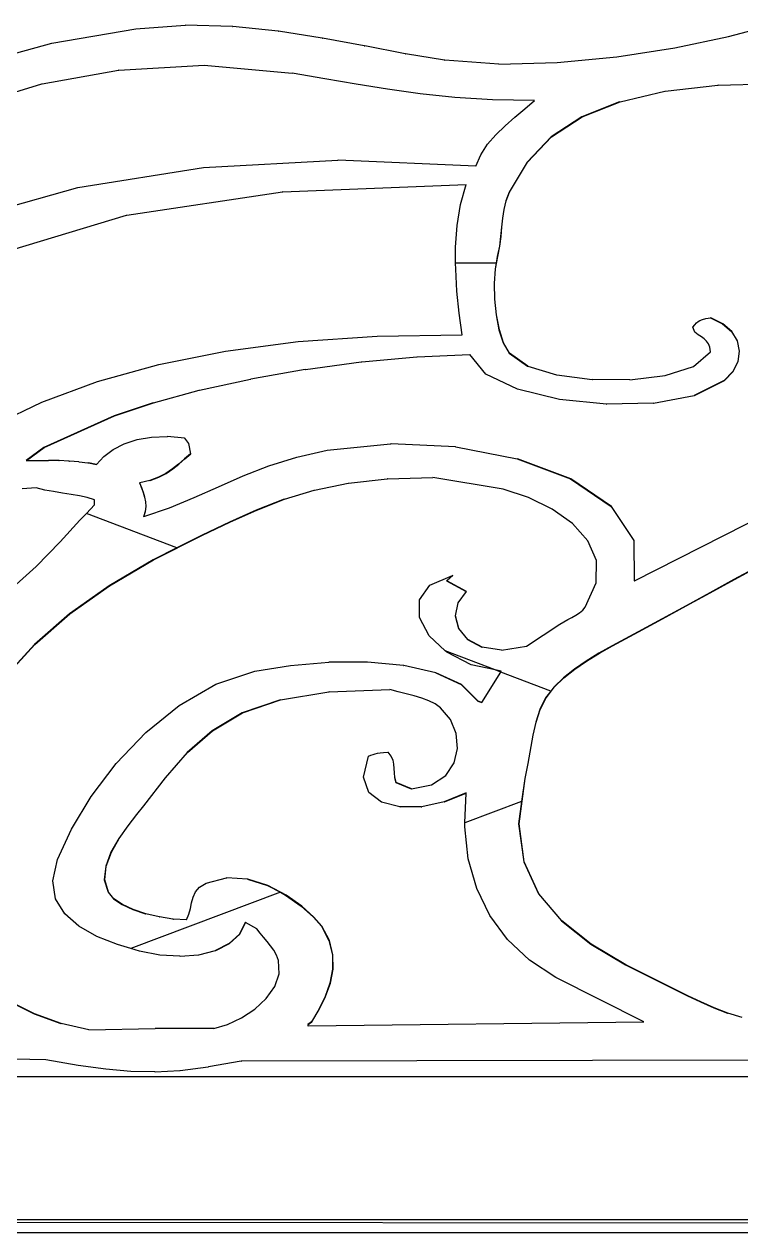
# Model space of a CAD drawing. Header units: inches. Extents: x 3672 to 10975, y -27382 to -746.
# Drawn here: x 4190.54 to 4199.63, y -26774.52 to -26759.2 of the extents above; entities that cross this region are included whole.
import ezdxf

# ---------------------------------------------------------------- set-up
doc = ezdxf.new("R2010")
doc.units = ezdxf.units.IN
doc.header["$LTSCALE"] = 17
doc.header["$MEASUREMENT"] = 0
doc.layers.add('25 BOT BAR', color=12, linetype='Continuous', lineweight=25)

# ---------------------------------------------------------------- blocks, each defined once
blk = doc.blocks.new('A$C99292ed1')
for p, q in [((127.464, 18.958), (128.056, 19.155)), ((118.881, 18.856), (119.944, 19.084)), ((119.944, 19.084), (120.571, 19.138)), ((120.571, 19.138), (120.574, 19.138)), ((120.575, 19.138), (120.574, 19.138)), ((121.173, 19.119), (120.575, 19.138)), ((121.173, 19.119), (121.177, 19.119)), ((121.751, 19.045), (121.177, 19.119)), ((121.751, 19.045), (121.756, 19.045)), ((122.308, 18.935), (121.756, 19.045)), ((117.933, 18.529), (118.881, 18.856)), ((122.308, 18.935), (122.312, 18.935)), ((122.844, 18.81), (122.312, 18.935)), ((126.783, 18.78), (127.464, 18.958)), ((122.844, 18.81), (122.849, 18.81)), ((123.362, 18.687), (122.849, 18.81)), ((126.048, 18.638), (126.783, 18.78)), ((123.362, 18.687), (123.366, 18.687)), ((123.862, 18.587), (123.366, 18.687)), ((123.862, 18.587), (123.867, 18.587)), ((124.552, 18.524), (123.867, 18.587)), ((124.552, 18.524), (125.292, 18.547)), ((125.292, 18.547), (126.048, 18.638)), ((118.76, 18.209), (119.726, 18.427)), ((119.731, 18.427), (119.726, 18.427)), ((119.731, 18.427), (120.812, 18.504)), ((120.812, 18.504), (121.928, 18.379)), ((122.342, 18.291), (121.928, 18.379)), ((122.741, 18.204), (122.342, 18.291)), ((117.887, 17.881), (118.755, 18.209)), ((118.755, 18.209), (118.76, 18.209)), ((123.14, 18.123), (122.741, 18.204)), ((123.552, 18.052), (123.14, 18.123)), ((126.087, 17.927), (126.655, 18.094)), ((126.655, 18.094), (126.66, 18.094)), ((126.66, 18.094), (127.326, 18.188)), ((127.331, 18.188), (127.326, 18.188)), ((127.331, 18.188), (128.102, 18.213)), ((123.991, 17.996), (123.552, 18.052)), ((124.47, 17.958), (123.991, 17.996)), ((125.002, 17.944), (124.47, 17.958)), ((124.881, 17.812), (125.002, 17.944)), ((124.755, 17.68), (124.881, 17.812)), ((126.082, 17.927), (125.604, 17.686)), ((125.609, 17.686), (126.087, 17.927)), ((126.082, 17.927), (126.087, 17.927)), ((124.63, 17.545), (124.755, 17.68)), ((125.604, 17.686), (125.214, 17.368)), ((125.219, 17.368), (125.609, 17.686)), ((125.604, 17.686), (125.609, 17.686)), ((124.512, 17.403), (124.63, 17.545)), ((124.408, 17.252), (124.512, 17.403)), ((125.214, 17.368), (124.908, 16.971)), ((124.913, 16.971), (125.219, 17.368)), ((125.214, 17.368), (125.219, 17.368)), ((124.321, 17.087), (124.408, 17.252)), ((124.259, 16.907), (124.321, 17.087)), ((119.209, 16.566), (120.804, 16.884)), ((120.804, 16.884), (122.507, 17.003)), ((122.507, 17.003), (122.51, 17.003)), ((122.512, 17.003), (122.51, 17.003)), ((124.259, 16.907), (122.512, 17.003)), ((124.908, 16.971), (124.68, 16.492)), ((124.685, 16.492), (124.913, 16.971)), ((124.908, 16.971), (124.913, 16.971)), ((117.778, 16.064), (119.209, 16.566)), ((121.811, 16.496), (124.134, 16.616)), ((124.064, 16.297), (124.134, 16.616)), ((119.833, 16.127), (121.806, 16.496)), ((121.811, 16.496), (121.806, 16.496)), ((124.68, 16.492), (124.639, 16.355)), ((124.643, 16.355), (124.685, 16.492)), ((124.68, 16.492), (124.685, 16.492)), ((124.021, 15.964), (124.064, 16.297)), ((124.639, 16.355), (124.612, 16.217)), ((124.617, 16.217), (124.643, 16.355)), ((124.639, 16.355), (124.643, 16.355)), ((118.184, 15.511), (119.828, 16.127)), ((119.828, 16.127), (119.833, 16.127)), ((124.612, 16.217), (124.595, 16.079)), ((124.6, 16.079), (124.617, 16.217)), ((124.612, 16.217), (124.617, 16.217)), ((124.002, 15.622), (124.021, 15.964)), ((124.584, 15.937), (124.573, 15.791)), ((124.578, 15.791), (124.589, 15.937)), ((124.595, 16.079), (124.584, 15.937)), ((124.584, 15.937), (124.589, 15.937)), ((124.589, 15.937), (124.6, 16.079)), ((124.595, 16.079), (124.6, 16.079)), ((124.573, 15.791), (124.557, 15.638)), ((124.562, 15.638), (124.578, 15.791)), ((124.573, 15.791), (124.578, 15.791)), ((124.557, 15.638), (124.531, 15.476)), ((124.536, 15.476), (124.562, 15.638)), ((124.557, 15.638), (124.562, 15.638)), ((124.002, 15.37), (124.002, 15.622)), ((124.517, 15.37), (124.002, 15.37)), ((124.003, 15.273), (124.002, 15.37)), ((124.517, 15.37), (124.505, 15.279)), ((124.509, 15.279), (124.536, 15.476)), ((124.531, 15.476), (124.517, 15.37)), ((124.531, 15.476), (124.536, 15.476)), ((124.019, 14.923), (124.003, 15.273)), ((124.505, 15.279), (124.492, 15.048)), ((124.497, 15.048), (124.509, 15.279)), ((124.505, 15.279), (124.509, 15.279)), ((124.492, 15.048), (124.497, 15.048)), ((124.492, 15.048), (124.496, 14.8)), ((124.501, 14.8), (124.497, 15.048)), ((124.048, 14.574), (124.019, 14.923)), ((124.496, 14.8), (124.501, 14.8)), ((124.496, 14.8), (124.515, 14.549)), ((124.52, 14.549), (124.501, 14.8)), ((124.085, 14.232), (124.048, 14.574)), ((124.515, 14.549), (124.52, 14.549)), ((124.515, 14.549), (124.552, 14.312)), ((124.557, 14.312), (124.52, 14.549)), ((127.038, 14.392), (127.059, 14.421)), ((127.059, 14.421), (127.079, 14.444)), ((127.079, 14.444), (127.101, 14.462)), ((127.101, 14.462), (127.132, 14.477)), ((127.132, 14.477), (127.175, 14.49)), ((127.175, 14.49), (127.234, 14.501)), ((127.234, 14.501), (127.235, 14.501)), ((127.239, 14.501), (127.235, 14.501)), ((127.235, 14.501), (127.388, 14.409)), ((127.393, 14.409), (127.239, 14.501)), ((127.388, 14.409), (127.501, 14.285)), ((127.388, 14.409), (127.393, 14.409)), ((127.506, 14.285), (127.393, 14.409)), ((124.552, 14.312), (124.557, 14.312)), ((124.552, 14.312), (124.607, 14.105)), ((124.611, 14.105), (124.557, 14.312)), ((127.011, 14.356), (127.038, 14.392)), ((127.036, 14.273), (127.011, 14.356)), ((127.08, 14.234), (127.036, 14.273)), ((127.501, 14.285), (127.571, 14.137)), ((127.501, 14.285), (127.506, 14.285)), ((127.576, 14.137), (127.506, 14.285)), ((121.085, 13.974), (122.007, 14.124)), ((122.007, 14.124), (123.006, 14.211)), ((123.006, 14.211), (124.085, 14.232)), ((124.607, 14.105), (124.611, 14.105)), ((124.607, 14.105), (124.68, 13.941)), ((124.685, 13.941), (124.611, 14.105)), ((127.12, 14.2), (127.08, 14.234)), ((127.155, 14.169), (127.12, 14.2)), ((127.185, 14.134), (127.155, 14.169)), ((127.208, 14.091), (127.185, 14.134)), ((127.571, 14.137), (127.576, 14.137)), ((127.571, 14.137), (127.597, 13.976)), ((127.602, 13.976), (127.576, 14.137)), ((120.237, 13.763), (121.085, 13.974)), ((127.02, 13.733), (127.234, 13.962)), ((127.225, 14.035), (127.208, 14.091)), ((127.234, 13.962), (127.225, 14.035)), ((127.597, 13.976), (127.58, 13.811)), ((127.584, 13.811), (127.602, 13.976)), ((127.597, 13.976), (127.602, 13.976)), ((122.1, 13.683), (122.806, 13.803)), ((122.806, 13.803), (122.811, 13.803)), ((122.811, 13.803), (123.511, 13.884)), ((123.511, 13.884), (123.516, 13.884)), ((123.516, 13.884), (124.184, 13.921)), ((124.386, 13.61), (124.184, 13.921)), ((124.68, 13.941), (124.912, 13.738)), ((124.68, 13.941), (124.685, 13.941)), ((124.916, 13.738), (124.685, 13.941)), ((127.58, 13.811), (127.517, 13.651)), ((127.521, 13.651), (127.584, 13.811)), ((127.58, 13.811), (127.584, 13.811)), ((119.461, 13.492), (120.237, 13.763)), ((122.095, 13.683), (121.406, 13.531)), ((122.095, 13.683), (122.1, 13.683)), ((124.912, 13.738), (124.916, 13.738)), ((124.916, 13.738), (125.282, 13.597)), ((126.66, 13.587), (127.02, 13.733)), ((127.517, 13.651), (127.408, 13.506)), ((127.413, 13.506), (127.521, 13.651)), ((127.517, 13.651), (127.521, 13.651)), ((118.752, 13.164), (119.461, 13.492)), ((120.754, 13.354), (121.401, 13.531)), ((121.401, 13.531), (121.406, 13.531)), ((124.787, 13.37), (124.386, 13.61)), ((125.282, 13.597), (125.287, 13.597)), ((125.287, 13.597), (125.735, 13.522)), ((125.735, 13.522), (125.74, 13.522)), ((126.213, 13.517), (125.74, 13.522)), ((126.213, 13.517), (126.66, 13.587)), ((127.408, 13.506), (127.028, 13.272)), ((127.032, 13.272), (127.413, 13.506)), ((127.408, 13.506), (127.413, 13.506)), ((120.169, 13.157), (120.75, 13.354)), ((120.75, 13.354), (120.754, 13.354)), ((125.32, 13.208), (124.787, 13.37)), ((125.916, 13.132), (125.32, 13.208)), ((126.513, 13.15), (127.028, 13.272)), ((127.028, 13.272), (127.032, 13.272)), ((118.109, 12.78), (118.752, 13.164)), ((120.165, 13.157), (119.671, 12.946)), ((119.676, 12.946), (120.169, 13.157)), ((120.165, 13.157), (120.169, 13.157)), ((125.916, 13.132), (125.921, 13.132)), ((126.508, 13.15), (125.921, 13.132)), ((126.508, 13.15), (126.513, 13.15)), ((119.671, 12.946), (118.778, 12.448)), ((118.783, 12.448), (119.676, 12.946)), ((119.671, 12.946), (119.676, 12.946)), ((119.799, 12.504), (119.961, 12.571)), ((119.961, 12.571), (120.143, 12.612)), ((120.143, 12.612), (120.344, 12.62)), ((120.344, 12.62), (120.346, 12.62)), ((120.349, 12.62), (120.346, 12.62)), ((120.564, 12.593), (120.349, 12.62)), ((120.564, 12.593), (120.569, 12.593)), ((120.564, 12.593), (120.613, 12.51)), ((120.618, 12.51), (120.569, 12.593)), ((118.778, 12.448), (118.555, 12.241)), ((118.56, 12.241), (118.783, 12.448)), ((118.778, 12.448), (118.783, 12.448)), ((119.541, 12.303), (119.658, 12.413)), ((119.658, 12.413), (119.799, 12.504)), ((120.613, 12.51), (120.618, 12.51)), ((120.613, 12.51), (120.638, 12.344)), ((120.643, 12.344), (120.618, 12.51)), ((122.374, 12.407), (123.178, 12.506)), ((123.178, 12.506), (123.181, 12.506)), ((123.183, 12.506), (123.181, 12.506)), ((124.001, 12.456), (123.183, 12.506)), ((124.001, 12.456), (124.006, 12.456)), ((124.006, 12.456), (124.781, 12.266)), ((119.449, 12.179), (119.541, 12.303)), ((120.562, 12.265), (120.487, 12.185)), ((120.492, 12.185), (120.567, 12.265)), ((120.638, 12.344), (120.562, 12.265)), ((120.562, 12.265), (120.567, 12.265)), ((120.567, 12.265), (120.643, 12.344)), ((120.638, 12.344), (120.643, 12.344)), ((121.635, 12.155), (121.987, 12.295)), ((121.987, 12.295), (122.374, 12.407)), ((124.781, 12.266), (125.459, 11.948)), ((124.781, 12.266), (124.786, 12.266)), ((125.464, 11.948), (124.786, 12.266)), ((118.555, 12.241), (118.56, 12.241)), ((118.56, 12.241), (118.696, 12.241)), ((118.696, 12.241), (118.698, 12.241)), ((118.7, 12.241), (118.698, 12.241)), ((118.7, 12.241), (118.834, 12.241)), ((118.834, 12.241), (118.838, 12.241)), ((118.968, 12.238), (118.838, 12.241)), ((118.968, 12.238), (118.973, 12.238)), ((119.098, 12.231), (118.973, 12.238)), ((119.098, 12.231), (119.103, 12.231)), ((119.222, 12.219), (119.103, 12.231)), ((119.222, 12.219), (119.227, 12.219)), ((119.227, 12.219), (119.339, 12.202)), ((119.339, 12.202), (119.344, 12.202)), ((119.449, 12.179), (119.344, 12.202)), ((119.344, 12.202), (119.448, 12.179)), ((119.448, 12.179), (119.449, 12.179)), ((120.41, 12.108), (120.326, 12.036)), ((120.331, 12.036), (120.415, 12.108)), ((120.487, 12.185), (120.41, 12.108)), ((120.41, 12.108), (120.415, 12.108)), ((120.415, 12.108), (120.492, 12.185)), ((120.487, 12.185), (120.492, 12.185)), ((121.307, 11.995), (121.635, 12.155)), ((120.232, 11.974), (120.122, 11.923)), ((120.127, 11.923), (120.236, 11.974)), ((120.326, 12.036), (120.232, 11.974)), ((120.232, 11.974), (120.236, 11.974)), ((120.236, 11.974), (120.331, 12.036)), ((120.326, 12.036), (120.331, 12.036)), ((120.994, 11.824), (121.307, 11.995)), ((123.138, 11.948), (123.714, 11.971)), ((124.606, 11.784), (123.714, 11.971)), ((118.68, 11.805), (118.504, 11.793)), ((118.79, 11.773), (118.68, 11.805)), ((119.993, 11.888), (119.998, 11.888)), ((119.993, 11.888), (120.016, 11.811)), ((120.122, 11.923), (119.998, 11.888)), ((120.02, 11.811), (119.998, 11.888)), ((120.016, 11.811), (120.02, 11.811)), ((120.016, 11.811), (120.038, 11.736)), ((120.043, 11.736), (120.02, 11.811)), ((120.122, 11.923), (120.127, 11.923)), ((120.685, 11.654), (120.994, 11.824)), ((122.213, 11.769), (122.638, 11.879)), ((122.638, 11.879), (122.643, 11.879)), ((122.643, 11.879), (123.134, 11.948)), ((123.138, 11.948), (123.134, 11.948)), ((125.459, 11.948), (125.464, 11.948)), ((125.459, 11.948), (125.973, 11.513)), ((125.978, 11.513), (125.464, 11.948)), ((118.903, 11.747), (118.79, 11.773)), ((119.015, 11.725), (118.903, 11.747)), ((119.124, 11.704), (119.015, 11.725)), ((119.23, 11.682), (119.124, 11.704)), ((119.33, 11.654), (119.23, 11.682)), ((119.423, 11.619), (119.33, 11.654)), ((120.038, 11.736), (120.043, 11.736)), ((120.038, 11.736), (120.057, 11.662)), ((120.062, 11.662), (120.043, 11.736)), ((120.057, 11.662), (120.07, 11.587)), ((120.057, 11.662), (120.062, 11.662)), ((120.074, 11.587), (120.062, 11.662)), ((120.372, 11.492), (120.685, 11.654)), ((121.831, 11.626), (122.208, 11.769)), ((122.208, 11.769), (122.213, 11.769)), ((124.926, 11.652), (124.606, 11.784)), ((125.227, 11.469), (124.926, 11.652)), ((119.32, 11.403), (119.423, 11.536)), ((119.423, 11.536), (119.423, 11.619)), ((120.074, 11.511), (120.066, 11.432)), ((120.07, 11.587), (120.074, 11.511)), ((120.07, 11.587), (120.074, 11.587)), ((120.07, 11.432), (120.078, 11.511)), ((120.078, 11.511), (120.074, 11.587)), ((120.074, 11.511), (120.078, 11.511)), ((121.826, 11.626), (121.474, 11.456)), ((121.479, 11.456), (121.831, 11.626)), ((121.826, 11.626), (121.831, 11.626)), ((125.973, 11.513), (126.263, 10.971)), ((125.973, 11.513), (125.978, 11.513)), ((126.267, 10.971), (125.978, 11.513)), ((126.272, 10.336), (128.226, 11.577)), ((119.237, 11.296), (119.32, 11.403)), ((120.465, 10.855), (119.32, 11.403)), ((120.066, 11.432), (120.043, 11.349)), ((120.043, 11.349), (120.048, 11.351)), ((120.048, 11.351), (120.372, 11.492)), ((120.048, 11.351), (120.07, 11.432)), ((120.066, 11.432), (120.07, 11.432)), ((121.474, 11.456), (121.134, 11.264)), ((121.138, 11.264), (121.479, 11.456)), ((121.474, 11.456), (121.479, 11.456)), ((125.486, 11.24), (125.227, 11.469)), ((118.986, 10.952), (119.237, 11.296)), ((121.134, 11.264), (120.787, 11.059)), ((120.792, 11.059), (121.138, 11.264)), ((121.134, 11.264), (121.138, 11.264)), ((125.681, 10.967), (125.486, 11.24)), ((120.172, 10.666), (120.792, 11.059)), ((120.787, 11.059), (120.465, 10.855)), ((120.787, 11.059), (120.792, 11.059)), ((118.683, 10.561), (118.986, 10.952)), ((125.788, 10.654), (125.681, 10.967)), ((126.263, 10.971), (126.267, 10.333)), ((126.263, 10.971), (126.267, 10.971)), ((126.272, 10.336), (126.267, 10.971)), ((120.465, 10.855), (120.167, 10.666)), ((120.167, 10.666), (119.607, 10.254)), ((119.612, 10.254), (120.172, 10.666)), ((120.167, 10.666), (120.172, 10.666)), ((125.784, 10.303), (125.788, 10.654)), ((118.342, 10.182), (118.683, 10.561)), ((127.84, 10.56), (127.532, 10.354)), ((127.537, 10.354), (127.845, 10.56)), ((123.677, 10.265), (123.961, 10.416)), ((123.957, 10.411), (123.887, 10.333)), ((123.887, 10.333), (123.891, 10.333)), ((123.887, 10.333), (124.135, 10.167)), ((123.891, 10.333), (123.966, 10.416)), ((124.139, 10.167), (123.891, 10.333)), ((123.966, 10.416), (123.957, 10.411)), ((123.961, 10.416), (123.957, 10.411)), ((123.961, 10.416), (123.966, 10.416)), ((125.647, 9.918), (125.784, 10.303)), ((126.267, 10.333), (126.272, 10.336)), ((127.532, 10.354), (127.227, 10.146)), ((127.232, 10.146), (127.537, 10.354)), ((127.532, 10.354), (127.537, 10.354)), ((119.607, 10.254), (119.106, 9.811)), ((119.111, 9.811), (119.612, 10.254)), ((119.607, 10.254), (119.612, 10.254)), ((123.544, 10.032), (123.677, 10.265)), ((124.135, 10.167), (124.028, 9.986)), ((124.033, 9.986), (124.139, 10.167)), ((124.135, 10.167), (124.139, 10.167)), ((127.227, 10.146), (126.924, 9.937)), ((126.928, 9.937), (127.232, 10.146)), ((127.227, 10.146), (127.232, 10.146)), ((123.546, 9.753), (123.544, 10.032)), ((124.028, 9.986), (123.997, 9.781)), ((124.001, 9.781), (124.033, 9.986)), ((124.028, 9.986), (124.033, 9.986)), ((119.106, 9.811), (118.661, 9.326)), ((118.666, 9.326), (119.111, 9.811)), ((119.106, 9.811), (119.111, 9.811)), ((125.527, 9.788), (125.574, 9.826)), ((125.574, 9.826), (125.615, 9.869)), ((125.615, 9.869), (125.647, 9.918)), ((126.924, 9.937), (126.621, 9.729)), ((126.625, 9.729), (126.928, 9.937)), ((126.924, 9.937), (126.928, 9.937)), ((123.667, 9.464), (123.546, 9.753)), ((123.997, 9.781), (124.001, 9.781)), ((123.997, 9.781), (124.038, 9.579)), ((124.043, 9.579), (124.001, 9.781)), ((125.325, 9.648), (125.373, 9.685)), ((125.373, 9.685), (125.424, 9.719)), ((125.424, 9.719), (125.476, 9.753)), ((125.476, 9.753), (125.527, 9.788)), ((126.621, 9.729), (126.317, 9.524)), ((126.321, 9.524), (126.625, 9.729)), ((126.621, 9.729), (126.625, 9.729)), ((124.038, 9.579), (124.151, 9.404)), ((124.038, 9.579), (124.043, 9.579)), ((124.155, 9.404), (124.043, 9.579)), ((124.903, 9.296), (125.325, 9.648)), ((126.317, 9.524), (126.153, 9.415)), ((126.158, 9.415), (126.321, 9.524)), ((126.317, 9.524), (126.321, 9.524)), ((123.871, 9.225), (123.667, 9.464)), ((124.151, 9.404), (124.155, 9.404)), ((124.151, 9.404), (124.333, 9.281)), ((124.338, 9.281), (124.155, 9.404)), ((126.153, 9.415), (125.986, 9.303)), ((125.991, 9.303), (126.158, 9.415)), ((126.153, 9.415), (126.158, 9.415)), ((118.661, 9.326), (118.269, 8.788)), ((118.274, 8.788), (118.666, 9.326)), ((118.661, 9.326), (118.666, 9.326)), ((123.89, 9.202), (123.871, 9.225)), ((124.503, 8.922), (123.871, 9.225)), ((124.2, 9.002), (123.89, 9.202)), ((124.333, 9.281), (124.338, 9.281)), ((124.585, 9.237), (124.338, 9.281)), ((124.585, 9.237), (124.903, 9.296)), ((125.986, 9.303), (125.82, 9.185)), ((125.825, 9.185), (125.991, 9.303)), ((125.986, 9.303), (125.991, 9.303)), ((121.909, 8.994), (122.393, 9.044)), ((122.885, 9.046), (122.393, 9.044)), ((123.342, 8.992), (122.885, 9.046)), ((125.659, 9.063), (125.508, 8.933)), ((125.512, 8.933), (125.664, 9.063)), ((125.82, 9.185), (125.659, 9.063)), ((125.659, 9.063), (125.664, 9.063)), ((125.664, 9.063), (125.825, 9.185)), ((125.82, 9.185), (125.825, 9.185)), ((120.96, 8.695), (121.456, 8.902)), ((121.456, 8.902), (121.909, 8.994)), ((123.342, 8.992), (123.347, 8.992)), ((123.749, 8.875), (123.347, 8.992)), ((124.503, 8.922), (124.2, 9.002)), ((124.334, 8.406), (124.574, 8.888)), ((124.581, 8.902), (124.503, 8.922)), ((124.574, 8.888), (124.503, 8.922)), ((124.574, 8.888), (124.581, 8.902)), ((125.209, 8.585), (124.574, 8.888)), ((125.508, 8.933), (125.37, 8.797)), ((125.375, 8.797), (125.512, 8.933)), ((125.508, 8.933), (125.512, 8.933)), ((123.749, 8.875), (123.753, 8.875)), ((123.749, 8.875), (124.072, 8.689)), ((124.077, 8.689), (123.753, 8.875)), ((125.37, 8.797), (125.25, 8.653)), ((125.255, 8.653), (125.375, 8.797)), ((125.37, 8.797), (125.375, 8.797)), ((120.496, 8.36), (120.96, 8.695)), ((122.397, 8.575), (123.168, 8.611)), ((123.272, 8.576), (123.168, 8.611)), ((124.072, 8.689), (124.077, 8.689)), ((124.072, 8.689), (124.283, 8.425)), ((124.288, 8.425), (124.077, 8.689)), ((125.209, 8.585), (125.144, 8.478)), ((125.149, 8.478), (125.255, 8.653)), ((125.25, 8.653), (125.209, 8.585)), ((125.25, 8.653), (125.255, 8.653)), ((121.779, 8.449), (121.296, 8.24)), ((121.301, 8.24), (121.783, 8.449)), ((121.779, 8.449), (121.783, 8.449)), ((121.783, 8.449), (122.392, 8.575)), ((122.397, 8.575), (122.392, 8.575)), ((123.376, 8.543), (123.272, 8.576)), ((123.476, 8.511), (123.376, 8.543)), ((123.572, 8.475), (123.476, 8.511)), ((123.661, 8.434), (123.572, 8.475)), ((123.741, 8.384), (123.661, 8.434)), ((125.144, 8.478), (125.069, 8.292)), ((125.074, 8.292), (125.149, 8.478)), ((125.144, 8.478), (125.149, 8.478)), ((120.073, 7.931), (120.496, 8.36)), ((123.812, 8.321), (123.741, 8.384)), ((123.935, 8.138), (123.812, 8.321)), ((124.283, 8.425), (124.288, 8.425)), ((124.283, 8.425), (124.333, 8.404)), ((124.334, 8.406), (124.288, 8.425)), ((124.333, 8.404), (124.334, 8.406)), ((125.069, 8.292), (125.018, 8.095)), ((125.022, 8.095), (125.074, 8.292)), ((125.069, 8.292), (125.074, 8.292)), ((121.296, 8.24), (120.913, 7.958)), ((120.918, 7.958), (121.301, 8.24)), ((121.296, 8.24), (121.301, 8.24)), ((124.008, 7.915), (123.935, 8.138)), ((125.018, 8.095), (124.981, 7.887)), ((124.985, 7.887), (125.022, 8.095)), ((125.018, 8.095), (125.022, 8.095)), ((119.698, 7.438), (120.073, 7.931)), ((120.913, 7.958), (120.598, 7.613)), ((120.603, 7.613), (120.918, 7.958)), ((120.913, 7.958), (120.918, 7.958)), ((124.027, 7.677), (124.008, 7.915)), ((124.981, 7.887), (124.919, 7.44)), ((124.924, 7.44), (124.985, 7.887)), ((124.981, 7.887), (124.985, 7.887)), ((123.985, 7.447), (124.027, 7.677)), ((120.598, 7.613), (120.318, 7.212)), ((120.323, 7.212), (120.603, 7.613)), ((120.598, 7.613), (120.603, 7.613)), ((122.835, 7.222), (122.895, 7.554)), ((122.895, 7.554), (122.927, 7.57)), ((122.927, 7.57), (122.955, 7.583)), ((122.955, 7.583), (122.982, 7.594)), ((122.982, 7.594), (123.012, 7.602)), ((123.012, 7.602), (123.046, 7.609)), ((123.046, 7.609), (123.089, 7.613)), ((123.089, 7.613), (123.143, 7.616)), ((123.143, 7.616), (123.147, 7.616)), ((123.143, 7.616), (123.181, 7.555)), ((123.186, 7.555), (123.147, 7.616)), ((123.181, 7.555), (123.186, 7.555)), ((123.181, 7.555), (123.204, 7.492)), ((123.209, 7.492), (123.186, 7.555)), ((119.381, 6.917), (119.698, 7.438)), ((123.204, 7.492), (123.215, 7.427)), ((123.204, 7.492), (123.209, 7.492)), ((123.22, 7.427), (123.209, 7.492)), ((123.215, 7.427), (123.22, 7.427)), ((123.215, 7.427), (123.219, 7.36)), ((123.219, 7.36), (123.224, 7.36)), ((123.219, 7.36), (123.222, 7.29)), ((123.224, 7.36), (123.22, 7.427)), ((123.227, 7.29), (123.224, 7.36)), ((123.877, 7.247), (123.985, 7.447)), ((124.919, 7.44), (124.878, 7.201)), ((124.883, 7.201), (124.924, 7.44)), ((124.919, 7.44), (124.924, 7.44)), ((120.318, 7.212), (120.043, 6.766)), ((120.048, 6.766), (120.323, 7.212)), ((120.318, 7.212), (120.323, 7.212)), ((122.9, 6.981), (122.835, 7.222)), ((123.222, 7.29), (123.228, 7.217)), ((123.222, 7.29), (123.227, 7.29)), ((123.233, 7.217), (123.227, 7.29)), ((123.228, 7.217), (123.242, 7.139)), ((123.228, 7.217), (123.233, 7.217)), ((123.247, 7.139), (123.233, 7.217)), ((123.697, 7.102), (123.877, 7.247)), ((123.242, 7.139), (123.44, 7.035)), ((123.242, 7.139), (123.247, 7.139)), ((123.443, 7.036), (123.247, 7.139)), ((123.443, 7.036), (123.697, 7.102)), ((124.806, 6.483), (124.883, 7.201)), ((124.878, 7.201), (124.839, 6.836)), ((124.878, 7.201), (124.883, 7.201)), ((119.13, 6.398), (119.381, 6.917)), ((123.061, 6.825), (122.9, 6.981)), ((123.44, 7.035), (123.443, 7.036)), ((124.135, 6.973), (123.857, 6.829)), ((123.861, 6.829), (124.134, 6.971)), ((124.119, 6.497), (124.134, 6.971)), ((124.134, 6.971), (124.135, 6.973)), ((120.043, 6.766), (119.955, 6.628)), ((119.96, 6.628), (120.048, 6.766)), ((120.043, 6.766), (120.048, 6.766)), ((123.293, 6.75), (123.061, 6.825)), ((123.293, 6.75), (123.298, 6.75)), ((123.567, 6.753), (123.298, 6.75)), ((123.567, 6.753), (123.572, 6.753)), ((123.857, 6.829), (123.572, 6.753)), ((123.857, 6.829), (123.861, 6.829)), ((124.839, 6.836), (124.119, 6.497)), ((124.839, 6.836), (124.801, 6.483)), ((119.955, 6.628), (119.845, 6.452)), ((119.85, 6.452), (119.96, 6.628)), ((119.955, 6.628), (119.96, 6.628)), ((119.845, 6.452), (119.731, 6.251)), ((119.736, 6.251), (119.85, 6.452)), ((119.845, 6.452), (119.85, 6.452)), ((124.117, 6.434), (124.119, 6.497)), ((124.801, 6.483), (124.806, 6.483)), ((124.801, 6.483), (124.866, 5.879)), ((124.871, 5.879), (124.806, 6.483)), ((118.952, 5.916), (119.13, 6.398)), ((124.163, 5.927), (124.117, 6.434)), ((119.731, 6.251), (119.631, 6.033)), ((119.636, 6.033), (119.736, 6.251)), ((119.731, 6.251), (119.736, 6.251)), ((119.631, 6.033), (119.564, 5.812)), ((119.568, 5.812), (119.636, 6.033)), ((119.631, 6.033), (119.636, 6.033)), ((118.893, 5.578), (118.952, 5.916)), ((124.27, 5.457), (124.163, 5.927)), ((124.866, 5.879), (124.871, 5.879)), ((124.866, 5.879), (125.053, 5.372)), ((125.058, 5.372), (124.871, 5.879)), ((119.564, 5.812), (119.546, 5.596)), ((119.551, 5.596), (119.568, 5.812)), ((119.564, 5.812), (119.568, 5.812)), ((118.929, 5.293), (118.893, 5.578)), ((119.546, 5.596), (119.551, 5.596)), ((119.546, 5.596), (119.597, 5.397)), ((119.601, 5.397), (119.551, 5.596)), ((120.755, 5.479), (120.837, 5.542)), ((120.837, 5.542), (121.098, 5.626)), ((121.098, 5.626), (121.102, 5.626)), ((121.102, 5.626), (121.101, 5.626)), ((121.361, 5.605), (121.102, 5.626)), ((121.361, 5.605), (121.614, 5.505)), ((121.361, 5.605), (121.365, 5.605)), ((121.619, 5.505), (121.365, 5.605)), ((119.597, 5.397), (119.601, 5.397)), ((119.597, 5.397), (119.664, 5.296)), ((119.669, 5.296), (119.601, 5.397)), ((121.78, 5.397), (119.884, 4.505)), ((120.672, 5.321), (120.703, 5.404)), ((120.703, 5.404), (120.755, 5.479)), ((121.614, 5.505), (121.619, 5.505)), ((121.614, 5.505), (121.78, 5.397)), ((121.851, 5.353), (121.619, 5.505)), ((121.78, 5.397), (121.846, 5.353)), ((124.437, 5.029), (124.27, 5.457)), ((125.053, 5.372), (125.058, 5.372)), ((125.053, 5.372), (125.343, 4.943)), ((125.348, 4.943), (125.058, 5.372)), ((119.045, 5.055), (118.929, 5.293)), ((119.664, 5.296), (119.669, 5.296)), ((119.664, 5.296), (119.772, 5.204)), ((119.776, 5.204), (119.669, 5.296)), ((120.638, 5.14), (120.653, 5.232)), ((120.653, 5.232), (120.672, 5.321)), ((121.846, 5.353), (121.851, 5.353)), ((121.846, 5.353), (122.045, 5.177)), ((122.05, 5.177), (121.851, 5.353)), ((119.772, 5.204), (119.909, 5.123)), ((119.772, 5.204), (119.776, 5.204)), ((119.914, 5.123), (119.776, 5.204)), ((119.909, 5.123), (119.914, 5.123)), ((119.909, 5.123), (120.069, 5.056)), ((120.074, 5.056), (119.914, 5.123)), ((120.619, 5.049), (120.638, 5.14)), ((122.045, 5.177), (122.05, 5.177)), ((122.045, 5.177), (122.201, 5.003)), ((122.205, 5.003), (122.05, 5.177)), ((119.224, 4.858), (119.045, 5.055)), ((120.069, 5.056), (120.074, 5.056)), ((120.241, 5.006), (120.074, 5.056)), ((120.241, 5.006), (120.246, 5.006)), ((120.417, 4.973), (120.246, 5.006)), ((120.417, 4.973), (120.422, 4.973)), ((120.589, 4.962), (120.422, 4.973)), ((120.589, 4.962), (120.619, 5.049)), ((121.332, 4.92), (121.26, 4.732)), ((121.265, 4.732), (121.336, 4.917)), ((121.336, 4.917), (121.332, 4.92)), ((121.481, 4.816), (121.336, 4.917)), ((122.201, 5.003), (122.3, 4.858)), ((122.201, 5.003), (122.205, 5.003)), ((122.304, 4.858), (122.205, 5.003)), ((124.661, 4.648), (124.437, 5.029)), ((125.343, 4.943), (125.348, 4.943)), ((125.343, 4.943), (125.717, 4.575)), ((125.722, 4.575), (125.348, 4.943)), ((119.452, 4.698), (119.224, 4.858)), ((121.522, 4.749), (121.481, 4.816)), ((122.3, 4.858), (122.304, 4.858)), ((122.3, 4.858), (122.396, 4.631)), ((122.401, 4.631), (122.304, 4.858)), ((119.714, 4.568), (119.452, 4.698)), ((121.26, 4.732), (121.131, 4.584)), ((121.136, 4.584), (121.265, 4.732)), ((121.26, 4.732), (121.265, 4.732)), ((121.566, 4.684), (121.522, 4.749)), ((121.612, 4.618), (121.566, 4.684)), ((121.656, 4.55), (121.612, 4.618)), ((122.396, 4.631), (122.401, 4.631)), ((122.396, 4.631), (122.441, 4.404)), ((122.445, 4.404), (122.401, 4.631)), ((124.941, 4.32), (124.661, 4.648)), ((119.884, 4.505), (119.714, 4.568)), ((119.993, 4.464), (119.884, 4.505)), ((120.251, 4.402), (119.993, 4.464)), ((120.747, 4.408), (120.955, 4.475)), ((121.131, 4.584), (120.955, 4.475)), ((120.955, 4.475), (120.96, 4.475)), ((120.96, 4.475), (121.136, 4.584)), ((121.131, 4.584), (121.136, 4.584)), ((121.696, 4.479), (121.656, 4.55)), ((121.73, 4.403), (121.696, 4.479)), ((125.717, 4.575), (125.722, 4.575)), ((125.717, 4.575), (126.155, 4.248)), ((126.16, 4.248), (125.722, 4.575)), ((120.504, 4.383), (120.251, 4.402)), ((120.504, 4.383), (120.506, 4.384)), ((120.506, 4.384), (120.509, 4.383)), ((120.509, 4.383), (120.742, 4.408)), ((120.742, 4.408), (120.747, 4.408)), ((121.754, 4.319), (121.73, 4.403)), ((121.763, 4.106), (121.754, 4.319)), ((122.441, 4.404), (122.442, 4.179)), ((122.441, 4.404), (122.445, 4.404)), ((122.447, 4.179), (122.445, 4.404)), ((125.275, 4.049), (124.941, 4.32)), ((122.442, 4.179), (122.408, 3.958)), ((122.413, 3.958), (122.447, 4.179)), ((122.442, 4.179), (122.447, 4.179)), ((126.155, 4.248), (126.16, 4.248)), ((126.155, 4.248), (126.639, 3.945)), ((126.644, 3.945), (126.16, 4.248)), ((121.707, 3.902), (121.763, 4.106)), ((126.391, 3.344), (125.275, 4.049)), ((125.281, 4.048), (125.283, 4.047)), ((121.599, 3.713), (121.707, 3.902)), ((122.408, 3.958), (122.347, 3.744)), ((122.352, 3.744), (122.413, 3.958)), ((122.408, 3.958), (122.413, 3.958)), ((126.639, 3.945), (126.644, 3.945)), ((126.639, 3.945), (126.789, 3.854)), ((126.794, 3.854), (126.644, 3.945)), ((126.789, 3.854), (126.794, 3.854)), ((126.789, 3.854), (126.944, 3.757)), ((126.949, 3.757), (126.794, 3.854)), ((121.455, 3.546), (121.599, 3.713)), ((122.347, 3.744), (122.267, 3.538)), ((122.272, 3.538), (122.352, 3.744)), ((122.347, 3.744), (122.352, 3.744)), ((126.944, 3.757), (126.949, 3.757)), ((126.944, 3.757), (127.106, 3.66)), ((127.111, 3.66), (126.949, 3.757)), ((118.342, 3.666), (118.656, 3.472)), ((118.661, 3.472), (118.347, 3.666)), ((121.287, 3.407), (121.455, 3.546)), ((122.267, 3.538), (122.176, 3.344)), ((122.18, 3.344), (122.272, 3.538)), ((122.267, 3.538), (122.272, 3.538)), ((127.106, 3.66), (127.111, 3.66)), ((127.106, 3.66), (127.275, 3.568)), ((127.28, 3.568), (127.111, 3.66)), ((127.275, 3.568), (127.28, 3.568)), ((127.275, 3.568), (127.451, 3.484)), ((127.456, 3.484), (127.28, 3.568)), ((118.656, 3.472), (118.661, 3.472)), ((118.656, 3.472), (118.994, 3.32)), ((118.998, 3.32), (118.661, 3.472)), ((121.109, 3.303), (121.287, 3.407)), ((127.451, 3.484), (127.456, 3.484)), ((127.636, 3.415), (127.456, 3.484)), ((118.994, 3.32), (118.998, 3.32)), ((119.349, 3.22), (118.998, 3.32)), ((119.349, 3.22), (120.192, 3.24)), ((120.936, 3.24), (120.192, 3.24)), ((120.936, 3.24), (121.109, 3.303)), ((122.176, 3.344), (122.126, 3.302)), ((122.126, 3.302), (122.126, 3.282)), ((122.126, 3.302), (122.131, 3.302)), ((122.126, 3.282), (122.131, 3.282)), ((122.131, 3.302), (122.18, 3.344)), ((122.131, 3.282), (126.391, 3.344)), ((122.131, 3.282), (122.131, 3.302)), ((122.176, 3.344), (122.18, 3.344)), ((118.803, 2.743), (117.142, 2.784)), ((119.214, 2.655), (118.803, 2.743)), ((119.565, 2.593), (119.214, 2.655)), ((120.51, 2.575), (120.862, 2.632)), ((120.862, 2.632), (120.867, 2.632)), ((121.283, 2.722), (120.867, 2.632)), ((121.283, 2.722), (121.288, 2.722)), ((131.946, 2.743), (121.288, 2.722)), ((132.832, 2.472), (116.357, 2.472)), ((119.881, 2.557), (119.565, 2.593)), ((120.186, 2.551), (119.881, 2.557)), ((120.186, 2.551), (120.187, 2.551)), ((120.187, 2.551), (120.191, 2.551)), ((120.191, 2.551), (120.505, 2.575)), ((120.505, 2.575), (120.51, 2.575)), ((132.318, 0.15), (114.072, 0.171)), ((114.181, 0.212), (132.255, 0.212))]:
    blk.add_line(p, q)
at = {"layer": '25 BOT BAR'}
blk.add_line((148.015, 0), (0.015, 0), dxfattribs=at)

msp = doc.modelspace()

# ---------------------------------------------------------------- block references
at = {"layer": '25 BOT BAR', "yscale": 0.8}
msp.add_blockref('A$C99292ed1', (4072.01, -26774.524), dxfattribs=at)

doc.saveas('drawing.dxf')
